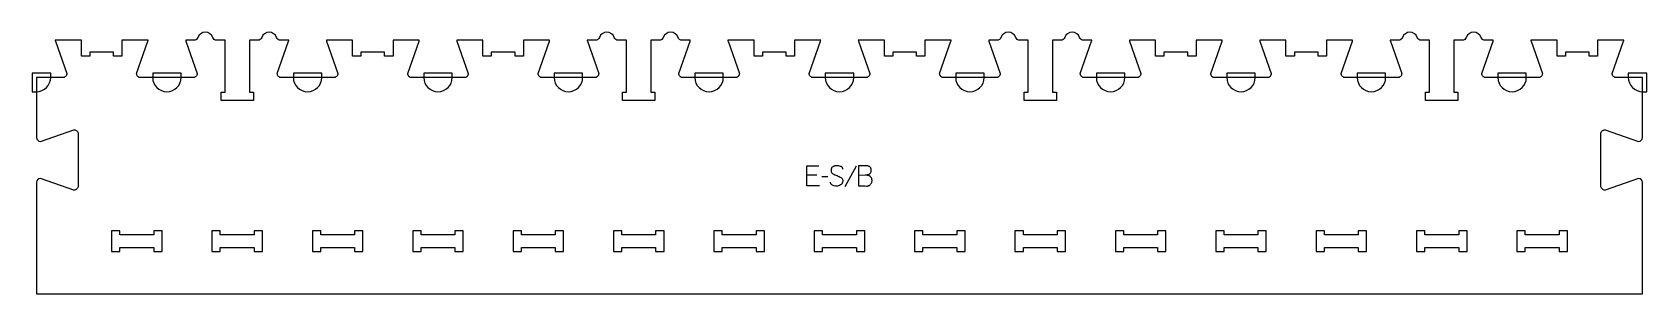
# Model space of a CAD drawing. Extents: x -6 to 2406, y 0 to 392.
import ezdxf

# ---------------------------------------------------------------- set-up
doc = ezdxf.new("R2010")
doc.units = 0
for name, color, linetype in [('1_ANYTOOL_1MMDEEP_LABELS_S', 2, 'CONTINUOUS'), ('3_ANYTOOL_CUTTHROUGH_INSID', 4, 'CONTINUOUS'), ('4_ANYTOOL_CUTTHROUGH_OUTSI', 5, 'CONTINUOUS'), ('5_ANYTOOL_HALF_MILL_9MM_IN', 3, 'CONTINUOUS')]:
    doc.layers.add(name, color=color, linetype=linetype)

msp = doc.modelspace()

# ---------------------------------------------------------------- linework, layer by layer
at = {"layer": '1_ANYTOOL_1MMDEEP_LABELS_S'}
for p, q in [((1165.807404, 177.425381), (1151.150261, 177.425381)), ((1182.307404, 175.239667), (1173.521689, 175.153953)), ((1224.864547, 190.882524), (1207.678832, 160.111095))]:
    msp.add_line(p, q, dxfattribs=at)
msp.add_lwpolyline([(1170.093118, 161.353953), (1151.150261, 161.353953), (1151.150261, 191.353953), (1168.978832, 191.353953)], dxfattribs=at)
for points in [[(1204.550261, 186.768238, 0.071867), (1204.357147, 188.104845, 0.100684), (1203.730618, 189.286095, 0.047558), (1203.256064, 189.762546, 0.038563), (1202.706064, 190.151274, 0.037928), (1202.008877, 190.498742, 0.026634), (1201.271689, 190.753953, 0.028461), (1198.248356, 191.439935, 0.041577), (1195.164547, 191.69681, 0.036938), (1193.662187, 191.58567, 0.041531), (1192.196689, 191.241453, 0.041583), (1190.819313, 190.664244, 0.038125), (1189.550261, 189.875381, 0.057611), (1188.480108, 188.883477, 0.065808), (1187.685975, 187.662881, 0.06469), (1187.208479, 186.203326, 0.046778), (1187.064547, 184.668238, 0.052235), (1187.226902, 183.118396, 0.075448), (1187.771689, 181.668238, 0.076671), (1188.687781, 180.495186, 0.061023), (1189.893118, 179.611095, 0.021951), (1192.921972, 178.08375, 0.018213), (1196.064547, 176.803953, -0.02405), (1199.166031, 175.49849, -0.02981), (1202.107404, 173.868238, -0.068439), (1203.248705, 172.902308, -0.079282), (1204.057404, 171.650381, -0.076308), (1204.482403, 170.071699, -0.047772), (1204.507404, 168.425381, -0.046243), (1204.214169, 166.744422, -0.06359), (1203.564547, 165.173595, -0.064671), (1202.591723, 163.889407, -0.057073), (1201.335975, 162.875381, -0.067522), (1198.367667, 161.512471, -0.070793), (1195.143118, 161.011095, -0.064027), (1192.004103, 161.373611, -0.070447), (1189.078832, 162.553953, -0.054374), (1187.920415, 163.403585, -0.074742), (1187.021689, 164.514667, -0.075199), (1186.498682, 165.821045, -0.057737), (1186.335975, 167.225381)], [(1228.293118, 177.682524), (1238.835975, 177.811095, 0.046847), (1241.784677, 178.287544, 0.060102), (1244.557404, 179.375381, 0.086388), (1245.664106, 180.245507, 0.076384), (1246.437761, 181.427167, 0.070405), (1246.93523, 183.114916, 0.036531), (1247.064547, 184.882524, 0.031885), (1246.972926, 186.317782, 0.051083), (1246.646689, 187.713774, 0.053001), (1246.138402, 188.800333, 0.064647), (1245.393118, 189.736095, 0.064346), (1244.419827, 190.46166, 0.050037), (1243.303832, 190.949488, 0.048317), (1241.859276, 191.265771, 0.029756), (1240.378832, 191.353953), (1228.293118, 191.353953)], [(1228.293118, 191.353953), (1228.293118, 161.353953), (1237.978832, 161.353953), (1240.507404, 161.268238, 0.048381), (1242.186297, 161.372154, 0.066146), (1243.791332, 161.852167, 0.067079), (1245.155096, 162.700837, 0.057042), (1246.271689, 163.861095, 0.037099), (1247.166361, 165.232336, 0.042913), (1247.830618, 166.727167, 0.043052), (1248.221778, 168.282814, 0.040094), (1248.350261, 169.882524, 0.045096), (1248.18789, 171.67914, 0.070597), (1247.621689, 173.380738, 0.073303), (1246.695711, 174.709777, 0.067093), (1245.435975, 175.732524, 0.063103), (1242.261465, 177.15747, 0.053716), (1238.835975, 177.811095)]]:
    msp.add_lwpolyline(points, format="xyb", dxfattribs=at)
at = {"layer": '3_ANYTOOL_CUTTHROUGH_INSID'}
for points in [[(175.000267, 88), (124.500267, 88), (124.500267, 94), (112.000267, 94), (112.000267, 63.5), (124.500267, 63.5), (124.500267, 69.5), (175.000267, 69.5), (175.000267, 63.5), (187.500267, 63.5), (187.500267, 94), (175.000267, 94)], [(299.750267, 88), (274.500267, 88), (274.500267, 94), (262.250267, 94), (262.000267, 94), (262.000267, 63.5), (274.500267, 63.5), (274.500267, 69.5), (325.000267, 69.5), (325.000267, 63.5), (337.500267, 63.5), (337.500267, 94), (325.250267, 94), (325.000267, 94), (325.000267, 88)], [(424.500267, 88), (424.500267, 94), (412.000267, 94), (412.000267, 63.5), (424.500267, 63.5), (424.500267, 69.5), (475.000267, 69.5), (475.000267, 63.5), (487.500267, 63.5), (487.500267, 94), (475.000267, 94), (475.000267, 88)], [(574.500268, 88), (574.500268, 94), (562.000268, 94), (562.000268, 63.5), (574.500268, 63.5), (574.500268, 69.5), (625.000268, 69.5), (625.000268, 63.5), (637.500268, 63.5), (637.500268, 94), (625.000268, 94), (625.000268, 88)], [(775.000268, 88), (724.500268, 88), (724.500268, 94), (712.000268, 94), (712.000268, 63.5), (724.500268, 63.5), (724.500268, 69.5), (775.000268, 69.5), (775.000268, 63.5), (787.500268, 63.5), (787.500268, 94), (775.000268, 94)], [(899.750267, 88), (874.500268, 88), (874.500268, 94), (862.250268, 94), (862.000268, 94), (862.000268, 63.5), (874.500268, 63.5), (874.500268, 69.5), (925.000267, 69.5), (925.000267, 63.5), (937.500267, 63.5), (937.500267, 94), (925.250267, 94), (925.000267, 94), (925.000267, 88)], [(1024.500267, 88), (1024.500267, 94), (1012.000267, 94), (1012.000267, 63.5), (1024.500267, 63.5), (1024.500267, 69.5), (1075.000267, 69.5), (1075.000267, 63.5), (1087.500267, 63.5), (1087.500267, 94), (1075.000267, 94), (1075.000267, 88)], [(1174.500268, 88), (1174.500268, 94), (1162.000268, 94), (1162.000268, 63.5), (1174.500268, 63.5), (1174.500268, 69.5), (1225.000268, 69.5), (1225.000268, 63.5), (1237.500268, 63.5), (1237.500268, 94), (1225.000268, 94), (1225.000268, 88)], [(1375.000268, 88), (1324.500268, 88), (1324.500268, 94), (1312.000268, 94), (1312.000268, 63.5), (1324.500268, 63.5), (1324.500268, 69.5), (1375.000268, 69.5), (1375.000268, 63.5), (1387.500268, 63.5), (1387.500268, 94), (1375.000268, 94)], [(1499.750267, 88), (1474.500268, 88), (1474.500268, 94), (1462.250268, 94), (1462.000268, 94), (1462.000268, 63.5), (1474.500268, 63.5), (1474.500268, 69.5), (1525.000267, 69.5), (1525.000267, 63.5), (1537.500267, 63.5), (1537.500267, 94), (1525.250267, 94), (1525.000267, 94), (1525.000267, 88)], [(1624.500267, 88), (1624.500267, 94), (1612.000267, 94), (1612.000267, 63.5), (1624.500267, 63.5), (1624.500267, 69.5), (1675.000267, 69.5), (1675.000267, 63.5), (1687.500267, 63.5), (1687.500267, 94), (1675.000267, 94), (1675.000267, 88)], [(1774.500268, 88), (1774.500268, 94), (1762.000268, 94), (1762.000268, 63.5), (1774.500268, 63.5), (1774.500268, 69.5), (1825.000268, 69.5), (1825.000268, 63.5), (1837.500268, 63.5), (1837.500268, 94), (1825.000268, 94), (1825.000268, 88)], [(1975.000268, 88), (1924.500268, 88), (1924.500268, 94), (1912.000268, 94), (1912.000268, 63.5), (1924.500268, 63.5), (1924.500268, 69.5), (1975.000268, 69.5), (1975.000268, 63.5), (1987.500268, 63.5), (1987.500268, 94), (1975.000268, 94)], [(2099.750267, 69.5), (2125.000267, 69.5), (2125.000267, 63.5), (2125.250267, 63.5), (2137.500267, 63.5), (2137.500267, 94), (2125.250267, 94), (2125.000267, 94), (2125.000267, 88), (2074.500268, 88), (2074.500268, 94), (2062.250268, 94), (2062.000268, 94), (2062.000268, 63.5), (2074.500268, 63.5), (2074.500268, 69.5)], [(2224.500267, 88), (2224.500267, 94), (2212.000267, 94), (2212.000267, 63.5), (2224.500267, 63.5), (2224.500267, 69.5), (2275.000267, 69.5), (2275.000267, 63.5), (2287.500267, 63.5), (2287.500267, 94), (2275.000267, 94), (2275.000267, 88)]]:
    msp.add_lwpolyline(points, close=True, dxfattribs=at)
at = {"layer": '4_ANYTOOL_CUTTHROUGH_OUTSI'}
msp.add_lwpolyline([(2164.34583, 379.5, -0.317837), (2158.453274, 383.666667, 0.707107), (2136.297261, 383.666667, -0.317837), (2130.404705, 379.5), (2118.000267, 379.5), (2118.000267, 301.999996), (2123.750267, 301.999996, -0.414214), (2124.000267, 301.749996), (2124.000267, 289.749996, -0.414214), (2123.750267, 289.499996), (2099.750267, 289.499996), (2075.750267, 289.499996, -0.414214), (2075.500267, 289.749996), (2075.500267, 301.749996, -0.414214), (2075.750267, 301.999996), (2081.500267, 301.999996), (2081.500267, 379.5), (2069.09583, 379.5, -0.317837), (2063.203274, 383.666667, 0.707107), (2041.047261, 383.666667, -0.317837), (2035.154705, 379.5), (2022.755705, 379.5, 0.061784), (2022.990699, 378.10513), (2039.886232, 329.832588, -0.084368), (2039.900267, 329.75, -0.414214), (2033.650267, 323.5), (1955.650267, 323.5, -0.414214), (1949.400267, 329.75, -0.084368), (1949.414303, 329.832588), (1966.313416, 378.116195, 0.061178), (1966.54483, 379.5), (1927.450267, 379.5), (1927.450267, 355.75, -0.414214), (1927.200267, 355.5), (1915.200267, 355.5, -0.414214), (1914.950267, 355.75), (1914.950267, 361.5), (1879.450267, 361.5), (1879.450267, 355.75, -0.414214), (1879.200267, 355.5), (1867.200267, 355.5, -0.414214), (1866.950267, 355.75), (1866.950267, 379.5), (1827.855705, 379.5, 0.061784), (1828.090699, 378.10513), (1844.986232, 329.832588, -0.084368), (1845.000267, 329.75, -0.414214), (1838.750267, 323.5), (1760.750267, 323.5, -0.414214), (1754.500267, 329.75, -0.084368), (1754.514303, 329.832588), (1771.413416, 378.116195, 0.061178), (1771.64483, 379.5), (1732.550267, 379.5), (1732.550267, 355.75, -0.414214), (1732.300267, 355.5), (1720.300267, 355.5, -0.414214), (1720.050267, 355.75), (1720.050267, 361.5), (1684.550267, 361.5), (1684.550267, 355.75, -0.414214), (1684.300267, 355.5), (1672.300267, 355.5, -0.414214), (1672.050267, 355.75), (1672.050267, 379.5), (1632.955705, 379.5, 0.061784), (1633.190699, 378.10513), (1650.086232, 329.832588, -0.084368), (1650.100267, 329.75, -0.414214), (1643.850267, 323.5), (1565.850267, 323.5, -0.414214), (1559.600267, 329.75, -0.084368), (1559.614303, 329.832588), (1576.513416, 378.116195, 0.061178), (1576.74483, 379.5), (1564.34583, 379.5, -0.317837), (1558.453274, 383.666667, 0.707107), (1536.297261, 383.666667, -0.317837), (1530.404705, 379.5), (1518.000267, 379.5), (1518.000267, 301.999996), (1523.750267, 301.999996, -0.414214), (1524.000267, 301.749996), (1524.000267, 289.749996, -0.414214), (1523.750267, 289.499996), (1499.750267, 289.499996), (1475.750267, 289.499996, -0.414214), (1475.500267, 289.749996), (1475.500267, 301.749996, -0.414214), (1475.750267, 301.999996), (1481.500267, 301.999996), (1481.500267, 379.5), (1469.09583, 379.5, -0.317837), (1463.203274, 383.666667, 0.707107), (1441.047261, 383.666667, -0.317837), (1435.154705, 379.5), (1422.755705, 379.5, 0.061784), (1422.990699, 378.10513), (1439.886232, 329.832588, -0.084368), (1439.900267, 329.75, -0.414214), (1433.650267, 323.5), (1355.650267, 323.5, -0.414214), (1349.400267, 329.75, -0.084368), (1349.414303, 329.832588), (1366.313416, 378.116195, 0.061178), (1366.54483, 379.5), (1327.450267, 379.5), (1327.450267, 355.75, -0.414214), (1327.200267, 355.5), (1315.200267, 355.5, -0.414214), (1314.950267, 355.75), (1314.950267, 361.5), (1279.450267, 361.5), (1279.450267, 355.75, -0.414214), (1279.200267, 355.5), (1267.200267, 355.5, -0.414214), (1266.950267, 355.75), (1266.950267, 379.5), (1227.855705, 379.5, 0.061784), (1228.090699, 378.10513), (1244.986232, 329.832588, -0.084368), (1245.000267, 329.75, -0.414214), (1238.750267, 323.5), (1160.750267, 323.5, -0.414214), (1154.500267, 329.75, -0.084368), (1154.514303, 329.832588), (1171.413416, 378.116195, 0.061178), (1171.64483, 379.5), (1132.550267, 379.5), (1132.550267, 355.75, -0.414214), (1132.300267, 355.5), (1120.300267, 355.5, -0.414214), (1120.050267, 355.75), (1120.050267, 361.5), (1084.550267, 361.5), (1084.550267, 355.75, -0.414214), (1084.300267, 355.5), (1072.300267, 355.5, -0.414214), (1072.050267, 355.75), (1072.050267, 379.5), (1032.955705, 379.5, 0.061784), (1033.190699, 378.10513), (1050.086232, 329.832588, -0.084368), (1050.100267, 329.75, -0.414214), (1043.850267, 323.5), (965.850267, 323.5, -0.414214), (959.600267, 329.75, -0.084368), (959.614303, 329.832588), (976.513416, 378.116195, 0.061178), (976.74483, 379.5), (964.34583, 379.5, -0.317837), (958.453274, 383.666667, 0.707107), (936.297261, 383.666667, -0.317837), (930.404705, 379.5), (918.000267, 379.5), (918.000267, 301.999996), (923.750267, 301.999996, -0.414214), (924.000267, 301.749996), (924.000267, 289.749996, -0.414214), (923.750267, 289.499996), (899.750267, 289.499996), (875.750267, 289.499996, -0.414214), (875.500267, 289.749996), (875.500267, 301.749996, -0.414214), (875.750267, 301.999996), (881.500267, 301.999996), (881.500267, 379.5), (869.09583, 379.5, -0.317837), (863.203274, 383.666667, 0.707107), (841.047261, 383.666667, -0.317837), (835.154705, 379.5), (822.755705, 379.5, 0.061784), (822.990699, 378.10513), (839.886232, 329.832588, -0.084368), (839.900267, 329.75, -0.414214), (833.650267, 323.5), (755.650267, 323.5, -0.414214), (749.400267, 329.75, -0.084368), (749.414303, 329.832588), (766.313416, 378.116195, 0.061178), (766.54483, 379.5), (727.450267, 379.5), (727.450267, 355.75, -0.414214), (727.200267, 355.5), (715.200267, 355.5, -0.414214), (714.950267, 355.75), (714.950267, 361.5), (679.450267, 361.5), (679.450267, 355.75, -0.414214), (679.200267, 355.5), (667.200267, 355.5, -0.414214), (666.950267, 355.75), (666.950267, 379.5), (627.855705, 379.5, 0.061784), (628.090699, 378.10513), (644.986232, 329.832588, -0.084368), (645.000267, 329.75, -0.414214), (638.750267, 323.5), (560.750267, 323.5, -0.414214), (554.500267, 329.75, -0.084368), (554.514303, 329.832588), (571.413416, 378.116195, 0.061178), (571.64483, 379.5), (532.550267, 379.5), (532.550267, 355.75, -0.414214), (532.300267, 355.5), (520.300267, 355.5, -0.414214), (520.050267, 355.75), (520.050267, 361.5), (484.550267, 361.5), (484.550267, 355.75, -0.414214), (484.300267, 355.5), (472.300267, 355.5, -0.414214), (472.050267, 355.75), (472.050267, 379.5), (432.955705, 379.5, 0.061784), (433.190699, 378.10513), (450.086232, 329.832588, -0.084368), (450.100267, 329.75, -0.414214), (443.850267, 323.5), (365.850267, 323.5, -0.414214), (359.600267, 329.75, -0.084368), (359.614303, 329.832588), (376.513416, 378.116195, 0.061178), (376.74483, 379.5), (364.34583, 379.5, -0.317837), (358.453274, 383.666667, 0.707107), (336.297261, 383.666667, -0.317837), (330.404705, 379.5), (318.000267, 379.5), (318.000267, 301.999996), (323.750267, 301.999996, -0.414214), (324.000267, 301.749996), (324.000267, 289.749996, -0.414214), (323.750267, 289.499996), (299.750267, 289.499996), (275.750267, 289.499996, -0.414214), (275.500267, 289.749996), (275.500267, 301.749996, -0.414214), (275.750267, 301.999996), (281.500267, 301.999996), (281.500267, 379.5), (269.09583, 379.5, -0.317837), (263.203274, 383.666667, 0.707107), (241.047261, 383.666667, -0.317837), (235.154705, 379.5), (222.755705, 379.5, 0.061784), (222.990699, 378.10513), (239.886232, 329.832588, -0.084368), (239.900267, 329.75, -0.414214), (233.650267, 323.5), (155.650267, 323.5, -0.414214), (149.400267, 329.75, -0.084368), (149.414303, 329.832588), (166.313416, 378.116195, 0.061178), (166.54483, 379.5), (127.450267, 379.5), (127.450267, 355.75, -0.414214), (127.200267, 355.5), (115.200267, 355.5, -0.414214), (114.950267, 355.75), (114.950267, 361.5), (79.450267, 361.5), (79.450267, 355.75, -0.414214), (79.200267, 355.5), (67.200267, 355.5, -0.414214), (66.950267, 355.75), (66.950267, 379.5), (27.855705, 379.5, 0.061784), (28.090699, 378.10513), (44.986232, 329.832588, -0.084368), (45.000267, 329.75, -0.414214), (38.750267, 323.5), (0.000267, 323.5), (0.000262, 233.775892, 0.409315), (5.707952, 228.081514), (55.667412, 245.567466, -0.084369), (55.75, 245.581501, -0.414214), (62, 239.331501), (62, 161.331501, -0.414214), (55.75, 155.081501, -0.084369), (55.667412, 155.095537), (5.707953, 172.581488, 0.412073), (0, 166.831642), (0.000267, 0), (2399.500268, 0), (2399.500535, 166.831642, 0.412073), (2393.792582, 172.581488), (2343.833123, 155.095537, -0.084369), (2343.750535, 155.081501, -0.414214), (2337.500535, 161.331501), (2337.500535, 239.331501, -0.414214), (2343.750535, 245.581501, -0.084369), (2343.833123, 245.567466), (2393.792582, 228.081514, 0.409315), (2399.500273, 233.775892), (2399.500267, 323.5), (2360.750267, 323.5, -0.414214), (2354.500267, 329.75, -0.084368), (2354.514303, 329.832588), (2371.413416, 378.116195, 0.061178), (2371.64483, 379.5), (2332.550267, 379.5), (2332.550267, 355.75, -0.414214), (2332.300267, 355.5), (2320.300267, 355.5, -0.414214), (2320.050267, 355.75), (2320.050267, 361.5), (2284.550267, 361.5), (2284.550267, 355.75, -0.414214), (2284.300267, 355.5), (2272.300267, 355.5, -0.414214), (2272.050267, 355.75), (2272.050267, 379.5), (2232.955705, 379.5, 0.061784), (2233.190699, 378.10513), (2250.086232, 329.832588, -0.084368), (2250.100267, 329.75, -0.414214), (2243.850267, 323.5), (2165.850267, 323.5, -0.414214), (2159.600267, 329.75, -0.084368), (2159.614303, 329.832588), (2176.513416, 378.116195, 0.061178), (2176.74483, 379.5)], format="xyb", close=True, dxfattribs=at)
at = {"layer": '5_ANYTOOL_HALF_MILL_9MM_IN'}
for points in [[(-0.249733, 302.5, 0.414214), (21.000267, 323.75), (21.000267, 330), (-6.499733, 330), (-6.499733, 302.5)], [(173.400267, 324), (173.400267, 323.75, 1), (215.900267, 323.75), (215.900267, 330), (173.400267, 330)], [(383.600267, 323.75, 1), (426.100267, 323.75), (426.100267, 330), (383.600267, 330)], [(578.500267, 323.75, 1), (621.000267, 323.75), (621.000267, 330), (578.500267, 330)], [(773.400267, 324), (773.400267, 323.75, 1), (815.900267, 323.75), (815.900267, 330), (773.400267, 330)], [(983.600267, 323.75, 1), (1026.100267, 323.75), (1026.100267, 330), (983.600267, 330)], [(1178.500267, 323.75, 1), (1221.000267, 323.75), (1221.000267, 330), (1178.500267, 330)], [(1373.400267, 324), (1373.400267, 323.75, 1), (1415.900267, 323.75), (1415.900267, 330), (1373.400267, 330)], [(1583.600267, 323.75, 1), (1626.100267, 323.75), (1626.100267, 330), (1583.600267, 330)], [(1778.500267, 323.75, 1), (1821.000267, 323.75), (1821.000267, 330), (1778.500267, 330)], [(1973.400267, 324), (1973.400267, 323.75, 1), (2015.900267, 323.75), (2015.900267, 330), (1973.400267, 330)], [(2183.600267, 323.75, 1), (2226.100267, 323.75), (2226.100267, 330), (2183.600267, 330)], [(2378.500267, 324), (2378.500267, 323.75, 0.414214), (2399.750267, 302.5), (2406.000267, 302.5), (2406.000267, 330), (2378.500267, 330)]]:
    msp.add_lwpolyline(points, format="xyb", close=True, dxfattribs=at)

doc.saveas('drawing.dxf')
